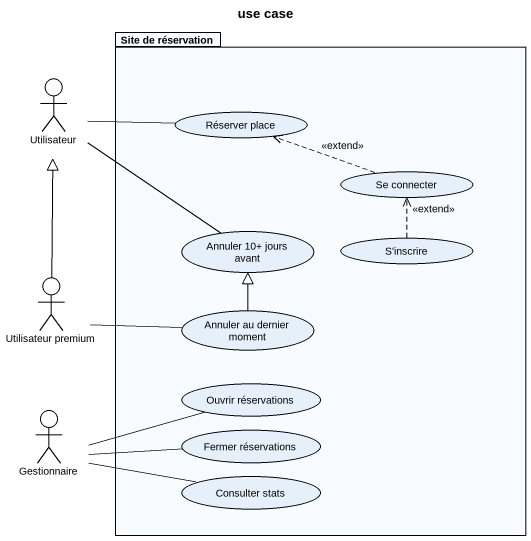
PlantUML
@startuml
title use case
package "Site de réservation" as Site_de_réservation {
  usecase "Réserver place" as Réserver_place
  usecase "Se connecter" as Se_connecter
  usecase "Annuler 10+ jours avant" as Annuler_10_jours_avant
  usecase "S'inscrire" as S_inscrire
  usecase "Annuler au dernier moment" as Annuler_au_dernier_moment
  usecase "Ouvrir réservations" as Ouvrir_réservations
  usecase "Fermer réservations" as Fermer_réservations
  usecase "Consulter stats" as Consulter_stats
}
actor Utilisateur
actor "Utilisateur premium" as Utilisateur_premium
actor Gestionnaire
Utilisateur -right- Réserver_place
Se_connecter .left.> Réserver_place : <<extend>>
Annuler_10_jours_avant -up- Utilisateur
S_inscrire .up.> Se_connecter : <<extend>>
Utilisateur_premium -up-|> Utilisateur
Utilisateur_premium -right- Annuler_au_dernier_moment
Annuler_au_dernier_moment -up-|> Annuler_10_jours_avant
Gestionnaire -right- Ouvrir_réservations
Gestionnaire -right- Fermer_réservations
Gestionnaire -right- Consulter_stats
@enduml
